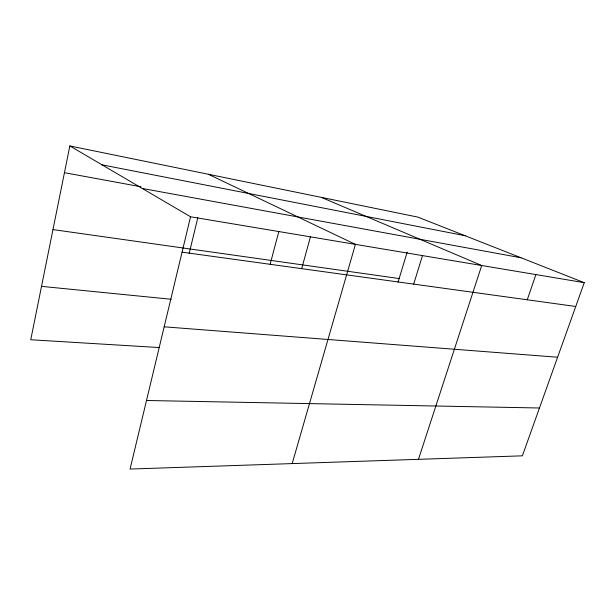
<?xml version="1.0" encoding="UTF-8"?>
<svg xmlns="http://www.w3.org/2000/svg" width="615" height="615" viewBox="0 0 615 615"><rect width="100%" height="100%" fill="white"/><g stroke="black" fill="none" stroke-linecap="round" stroke-linejoin="round"><path stroke-width="0.92" d="M69.849 145.947L190.55 216.78L130.065 469.053L522.373 455.83L584.25 282.677L417.816 217.095L69.849 145.947L30.75 339.749L159.677 347.583M189.128 253.634L197.853 217.549M270.131 264.304L278.833 231.555M301.696 268.609L310.56 236.375M292.179 463.587L355.416 244.378L208.324 174.26M398.028 282.216L407.168 252.142M413.687 284.115L422.482 255.602M418.469 459.328L481.706 265.511L321.299 197.361M527.255 299.789L535.896 274.582M146.501 400.496L539.47 407.991M164.167 326.819L557.605 357.23M41.52 286.359L171.262 299.274M182.071 252.15L575.74 306.478M52.975 229.587L399.143 278.549M190.55 216.78L584.25 282.677M64.452 172.684L140.904 186.76M142.288 188.459L521.105 257.793M102.067 164.858L465.101 235.722"/></g></svg>
